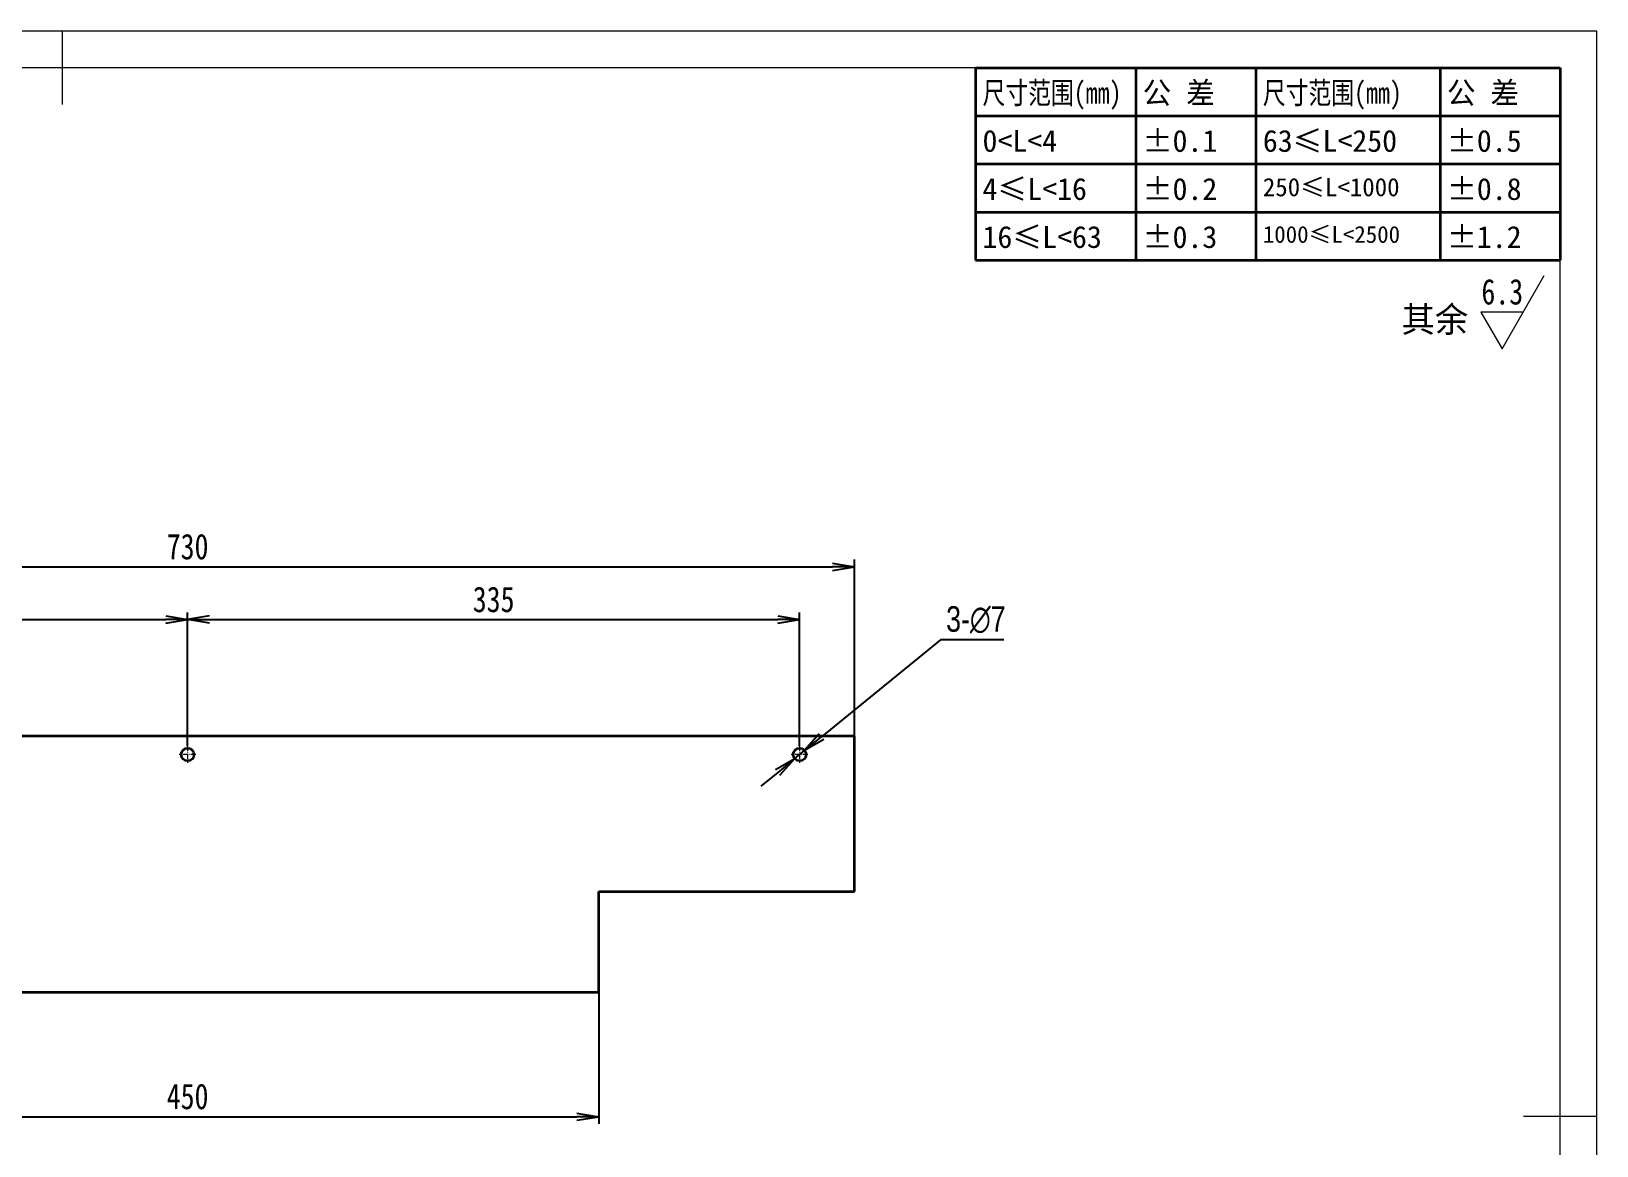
# Model space of a CAD drawing. Header units: millimetres. Extents: x -15766 to 80009, y -9701 to 15159.
# Drawn here: x -4467 to -3610, y 13832 to 14442 of the extents above; entities that cross this region are included whole.
import ezdxf
from ezdxf.enums import TextEntityAlignment as Align

# ---------------------------------------------------------------- set-up
doc = ezdxf.new("R2010")
doc.units = ezdxf.units.MM
doc.linetypes.add('CENTER-HOKUTO_1', pattern=[16, 13, -1, 1, -1])
doc.linetypes.add('DASHDOT', pattern=[18.5, 12, -3, 0.5, -3])
doc.layers.get('DEFPOINTS').update_dxf_attribs({"lineweight": 18})
for name, color, linetype, lineweight in [('AM_7', 2, 'CENTER-HOKUTO_1', 18), ('AM_VIS', 7, 'Continuous', 18), ('CDRAFT0', 7, 'Continuous', 18), ('DIM', 253, 'Continuous', 20), ('title_frame', 7, 'Continuous', 18), ('word_dim', 9, 'Continuous', 18), ('尺寸线层', 3, 'Continuous', 18), ('粗实线层', 7, 'Continuous', 35), ('粗实线层_1', 7, 'Continuous', 15)]:
    doc.layers.add(name, color=color, linetype=linetype, lineweight=lineweight)
doc.styles.add('DIM', font='', dxfattribs={"width": 0.8})
doc.styles.get('DIM').set_extended_font_data('NSimSun')
doc.dimstyles.new('1-4', dxfattribs={"dimscale": 4, "dimtxt": 3.5, "dimasz": 3, "dimexe": 1, "dimexo": 0, "dimgap": 1, "dimtad": 1, "dimdsep": 46, "dimtxsty": 'DIM', "dimblk": 'OPEN', "dimcen": 0, "dimdle": 6, "dimclrd": 256, "dimclre": 256, "dimclrt": 3, "dimazin": 2, "dimtfac": 0.707107, "dimtmove": 0, "dimatfit": 3, "dimfxl": 0, "dimfrac": 2, "dimtolj": 1, "dimarcsym": 0})
doc.dimstyles.new('1-4$3', dxfattribs={"dimscale": 4, "dimtxt": 3.5, "dimasz": 3, "dimexe": 1, "dimexo": 0, "dimgap": 1, "dimtad": 1, "dimtoh": 1, "dimdsep": 46, "dimtxsty": 'DIM', "dimblk": 'OPEN', "dimcen": 0, "dimdle": 6, "dimclrd": 256, "dimclre": 256, "dimclrt": 3, "dimazin": 2, "dimtfac": 0.707107, "dimtmove": 0, "dimatfit": 3, "dimfxl": 0, "dimfrac": 2, "dimtolj": 1, "dimarcsym": 0})

# ---------------------------------------------------------------- blocks, each defined once
blk = doc.blocks.new('*X589')
at = {"layer": 'CDRAFT0'}
for p, q in [((420, 297), (0, 297)), ((420, 0), (420, 297))]:
    blk.add_line(p, q, dxfattribs=at)
at = {"layer": '粗实线层_1'}
for p, q in [((210, 297), (210, 287)), ((415, 292), (25, 292)), ((415, 5), (415, 292)), ((420, 148.5), (410, 148.5))]:
    blk.add_line(p, q, dxfattribs=at)
blk = doc.blocks.new('自由公差_1')
at = {"layer": '粗实线层'}
for p, q in [((-80, 0), (0, 0)), ((-80, 0), (-80, -26.3)), ((-58.08, 0), (-58.08, -26.3)), ((-41.64, 0), (-41.64, -26.3)), ((-16.44, 0), (-16.44, -26.3)), ((0, 0), (0, -26.3)), ((-80, -6.58), (0, -6.58)), ((-80, -13.15), (0, -13.15)), ((-80, -19.73), (0, -19.73)), ((-80, -26.3), (0, -26.3))]:
    blk.add_line(p, q, dxfattribs=at)
at = {"layer": '尺寸线层', "linetype": 'Continuous', "attachment_point": 1, "line_spacing_factor": 0.9}
for s, insert, char_height, width in [('{\\W0.8;尺寸范围(mm)}', (-79.04, -1.92), 3, 22.6032), ('公 差', (-57.12, -1.92), 3, 22.6032), ('{\\W0.8;尺寸范围(mm)}', (-40.68, -1.92), 3, 22.6032), ('公 差', (-15.48, -1.92), 3, 22.6032), ('0<L<4', (-79.04, -8.49), 3, 22.6032), ('%%P0.1', (-57.12, -8.49), 3, 12.7119), ('63≤L<250', (-40.68, -8.49), 3, 22.6032), ('%%P0.5', (-15.48, -8.49), 3, 12.5771), ('4≤L<16', (-79.04, -15.07), 3, 22.6032), ('%%P0.2', (-57.12, -15.07), 3, 12.4769), ('250≤L<1000', (-40.68, -15.07), 2.5, 22.6032), ('%%P0.8', (-15.48, -15.07), 3, 13.0759), ('16≤L<63', (-79.04, -21.64), 3, 22.6032), ('%%P0.3', (-57.12, -21.64), 3, 12.7119), ('%%P1.2', (-15.48, -21.64), 3, 12.8764), ('1000≤L<2500', (-40.68, -21.64), 2.3, 22.6032)]:
    blk.add_mtext(s, dxfattribs=dict(at, insert=insert, char_height=char_height, width=width))
blk = doc.blocks.new('_OPEN')
at = {"color": 0, "linetype": 'ByBlock', "lineweight": -2}
for p, q in [((-1, 0.166667), (0, 0)), ((-1, -0.166667), (0, 0)), ((0, 0), (-1, 0))]:
    blk.add_line(p, q, dxfattribs=at)
blk = doc.blocks.new('*D1114')
at = {"layer": 'DEFPOINTS', "color": 0, "transparency": 16777216}
for p in [(-4016.34, 14148.63), (-4746.34, 14055.91), (-4016.34, 14055.91)]:
    blk.add_point(p, dxfattribs=at)
at = {"layer": 'DIM', "linetype": 'Continuous', "lineweight": -2, "transparency": 16777216}
for p, q in [((-4746.34, 14055.91), (-4746.34, 14152.63)), ((-4734.34, 14148.63), (-4028.34, 14148.63)), ((-4016.34, 14055.91), (-4016.34, 14152.63))]:
    blk.add_line(p, q, dxfattribs=at)
at = {"layer": 'DIM', "lineweight": -2, "transparency": 16777216, "xscale": 12, "yscale": 12, "zscale": 12, "rotation": 180}
blk.add_blockref('_OPEN', (-4746.34, 14148.63), dxfattribs=at)
at = {"layer": 'DIM', "lineweight": -2, "transparency": 16777216, "xscale": 12, "yscale": 12, "zscale": 12}
blk.add_blockref('_OPEN', (-4016.34, 14148.63), dxfattribs=at)
at = {"layer": 'DIM', "color": 3, "transparency": 16777216, "insert": (-4381.34, 14159.63), "char_height": 14, "attachment_point": 5, "style": 'DIM'}
blk.add_mtext('\\A1;730', dxfattribs=at)
blk = doc.blocks.new('*D1117')
at = {"layer": 'DEFPOINTS', "color": 0, "transparency": 16777216}
for p in [(-4156.34, 13970.91), (-4606.34, 13915.91), (-4156.34, 13847.73)]:
    blk.add_point(p, dxfattribs=at)
at = {"layer": 'DIM', "linetype": 'Continuous', "lineweight": -2, "transparency": 16777216}
for p, q in [((-4156.34, 13970.91), (-4156.34, 13843.73)), ((-4606.34, 13915.91), (-4606.34, 13843.73)), ((-4594.34, 13847.73), (-4168.34, 13847.73))]:
    blk.add_line(p, q, dxfattribs=at)
at = {"layer": 'DIM', "lineweight": -2, "transparency": 16777216, "xscale": 12, "yscale": 12, "zscale": 12, "rotation": 180}
blk.add_blockref('_OPEN', (-4606.34, 13847.73), dxfattribs=at)
at = {"layer": 'DIM', "lineweight": -2, "transparency": 16777216, "xscale": 12, "yscale": 12, "zscale": 12}
blk.add_blockref('_OPEN', (-4156.34, 13847.73), dxfattribs=at)
at = {"layer": 'DIM', "color": 3, "transparency": 16777216, "insert": (-4381.34, 13858.73), "char_height": 14, "attachment_point": 5, "style": 'DIM'}
blk.add_mtext('\\A1;450', dxfattribs=at)
blk = doc.blocks.new('*D1119')
at = {"layer": 'DEFPOINTS', "color": 0, "transparency": 16777216}
for p in [(-4381.34, 14119.74), (-4716.34, 14050.46), (-4381.34, 14050.46)]:
    blk.add_point(p, dxfattribs=at)
at = {"layer": 'DIM', "linetype": 'Continuous', "lineweight": -2, "transparency": 16777216}
for p, q in [((-4716.34, 14050.46), (-4716.34, 14123.74)), ((-4381.34, 14050.46), (-4381.34, 14123.74)), ((-4704.34, 14119.74), (-4393.34, 14119.74))]:
    blk.add_line(p, q, dxfattribs=at)
at = {"layer": 'DIM', "lineweight": -2, "transparency": 16777216, "xscale": 12, "yscale": 12, "zscale": 12, "rotation": 180}
blk.add_blockref('_OPEN', (-4716.34, 14119.74), dxfattribs=at)
at = {"layer": 'DIM', "lineweight": -2, "transparency": 16777216, "xscale": 12, "yscale": 12, "zscale": 12}
blk.add_blockref('_OPEN', (-4381.34, 14119.74), dxfattribs=at)
at = {"layer": 'DIM', "color": 3, "transparency": 16777216, "insert": (-4548.84, 14130.74), "char_height": 14, "attachment_point": 5, "style": 'DIM'}
blk.add_mtext('\\A1;335', dxfattribs=at)
blk = doc.blocks.new('*D1120')
at = {"layer": 'DEFPOINTS', "color": 0, "transparency": 16777216}
for p in [(-4046.34, 14119.74), (-4381.34, 14050.46), (-4046.34, 14050.46)]:
    blk.add_point(p, dxfattribs=at)
at = {"layer": 'DIM', "linetype": 'Continuous', "lineweight": -2, "transparency": 16777216}
for p, q in [((-4381.34, 14050.46), (-4381.34, 14123.74)), ((-4046.34, 14050.46), (-4046.34, 14123.74)), ((-4369.34, 14119.74), (-4058.34, 14119.74))]:
    blk.add_line(p, q, dxfattribs=at)
at = {"layer": 'DIM', "lineweight": -2, "transparency": 16777216, "xscale": 12, "yscale": 12, "zscale": 12, "rotation": 180}
blk.add_blockref('_OPEN', (-4381.34, 14119.74), dxfattribs=at)
at = {"layer": 'DIM', "lineweight": -2, "transparency": 16777216, "xscale": 12, "yscale": 12, "zscale": 12}
blk.add_blockref('_OPEN', (-4046.34, 14119.74), dxfattribs=at)
at = {"layer": 'DIM', "color": 3, "transparency": 16777216, "insert": (-4213.84, 14130.74), "char_height": 14, "attachment_point": 5, "style": 'DIM'}
blk.add_mtext('\\A1;335', dxfattribs=at)
blk = doc.blocks.new('*D1129')
at = {"layer": 'DEFPOINTS', "color": 0, "transparency": 16777216}
for p in [(-4049.06, 14043.7), (-4043.63, 14048.12)]:
    blk.add_point(p, dxfattribs=at)
at = {"layer": 'DIM', "linetype": 'Continuous', "lineweight": -2, "transparency": 16777216}
for p, q in [((-3969.27, 14108.65), (-4034.32, 14055.7)), ((-3934.54, 14108.65), (-3969.27, 14108.65)), ((-4049.06, 14043.7), (-4043.63, 14048.12)), ((-4058.36, 14036.13), (-4067.67, 14028.55))]:
    blk.add_line(p, q, dxfattribs=at)
at = {"layer": 'DIM', "lineweight": -2, "transparency": 16777216, "xscale": 12, "yscale": 12, "zscale": 12}
for p, rotation in [((-4043.63, 14048.12), 219.1466104355445), ((-4049.06, 14043.7), 39.14661043554462)]:
    blk.add_blockref('_OPEN', p, dxfattribs=dict(at, rotation=rotation))
at = {"layer": 'DIM', "color": 3, "transparency": 16777216, "insert": (-3949.9, 14119.65), "char_height": 14, "attachment_point": 5, "style": 'DIM'}
blk.add_mtext('\\A1;{\\fMS PGothic|b0|i0|c134|p34;3-\\fMS PGothic|b0|i0|c128|p34;∅7}', dxfattribs=at)

msp = doc.modelspace()

# ---------------------------------------------------------------- linework, layer by layer
at = {"layer": 'AM_7', "linetype": 'DASHDOT', "lineweight": 13, "ltscale": 0.22749}
msp.add_line((-4376.79383, 14045.91127), (-4385.89344, 14045.91127), dxfattribs=at)
at = {"layer": 'AM_7', "linetype": 'DASHDOT', "lineweight": 13, "ltscale": 0.227502}
for p, q in [((-4381.34364, 14050.46132), (-4381.34364, 14041.36122)), ((-4046.34364, 14050.46132), (-4046.34364, 14041.36122))]:
    msp.add_line(p, q, dxfattribs=at)
at = {"layer": 'AM_7', "linetype": 'DASHDOT', "lineweight": 13, "ltscale": 0.227539}
msp.add_line((-4041.79286, 14045.91127), (-4050.89442, 14045.91127), dxfattribs=at)
at = {"layer": 'AM_VIS', "lineweight": 35}
for p, q in [((-4016.34364, 14055.91127), (-4746.34364, 14055.91127)), ((-4016.34364, 13970.91127), (-4016.34364, 14055.91127)), ((-4156.34364, 13915.91127), (-4156.34364, 13970.91127)), ((-4156.34364, 13970.91127), (-4016.34364, 13970.91127)), ((-4606.34364, 13915.91127), (-4156.34364, 13915.91127))]:
    msp.add_line(p, q, dxfattribs=at)
for centre in [(-4381.34364, 14045.91127), (-4046.34364, 14045.91127)]:
    msp.add_circle(centre, 3.5, dxfattribs=at)
at = {"layer": 'DIM'}
for p, q in [((-3661.86459, 14268.02363), (-3638.77058, 14308.02363)), ((-3650.31758, 14288.02363), (-3673.41159, 14288.02363)), ((-3673.41159, 14288.02363), (-3661.86459, 14268.02363))]:
    msp.add_line(p, q, dxfattribs=at)

# ---------------------------------------------------------------- block references
at = {"layer": 'title_frame', "xscale": 4, "yscale": 4, "zscale": 4}
for name, p in [('*X589', (-5290.08506, 13253.73384)), ('自由公差_1', (-3630.08506, 14421.73384))]:
    msp.add_blockref(name, p, dxfattribs=at)

# ---------------------------------------------------------------- texts
at = {"layer": 'DIM', "color": 2, "style": 'DIM', "width": 0.8}
msp.add_attdef('6.3', text='0.0', height=14, dxfattribs=at).set_placement((-3650.31758, 14288.02363), align=Align.BOTTOM_RIGHT)
at = {"layer": 'word_dim', "linetype": 'Continuous', "insert": (-3716.82444, 14291.08707), "char_height": 14, "width": 43.4424159, "attachment_point": 1}
msp.add_mtext('{\\C3;其余}', dxfattribs=at)

# ---------------------------------------------------------------- dimensions: what is measured, and where the dimension line sits
at = {"layer": 'DIM', "color": 3, "true_color": 0x00ff00}
for base, p1, p2, picture, middle in [((-4016.34364, 14148.62861), (-4746.34364, 14055.91127), (-4016.34364, 14055.91127), '*D1114', (-4381.34364, 14159.62861)), ((-4381.34364, 14119.73763), (-4716.34364, 14050.46132), (-4381.34364, 14050.46132), '*D1119', (-4548.84364, 14130.73763)), ((-4046.34364, 14119.73763), (-4381.34364, 14050.46132), (-4046.34364, 14050.46132), '*D1120', (-4213.84364, 14130.73763)), ((-4156.34364, 13847.72683), (-4606.34364, 13915.91127), (-4156.34364, 13970.91127), '*D1117', (-4381.34364, 13858.72683))]:
    dim = msp.add_linear_dim(base=base, p1=p1, p2=p2, dimstyle='1-4', dxfattribs=at)
    dim.commit()
    dim.dimension.update_dxf_attribs({"geometry": picture, "text_midpoint": middle})
dim = msp.add_diameter_dim_2p(p1=(-4049.058, 14043.7017), p2=(-4043.62927, 14048.12084), text='{\\fMS PGothic|b0|i0|c134|p34;3-\\fMS PGothic|b0|i0|c128|p34;<>}', dimstyle='1-4$3', dxfattribs=at)
dim.commit()
dim.dimension.update_dxf_attribs({"geometry": '*D1129', "text_midpoint": (-3949.90428, 14108.64949), "dimtype": 163})

doc.saveas('drawing.dxf')
